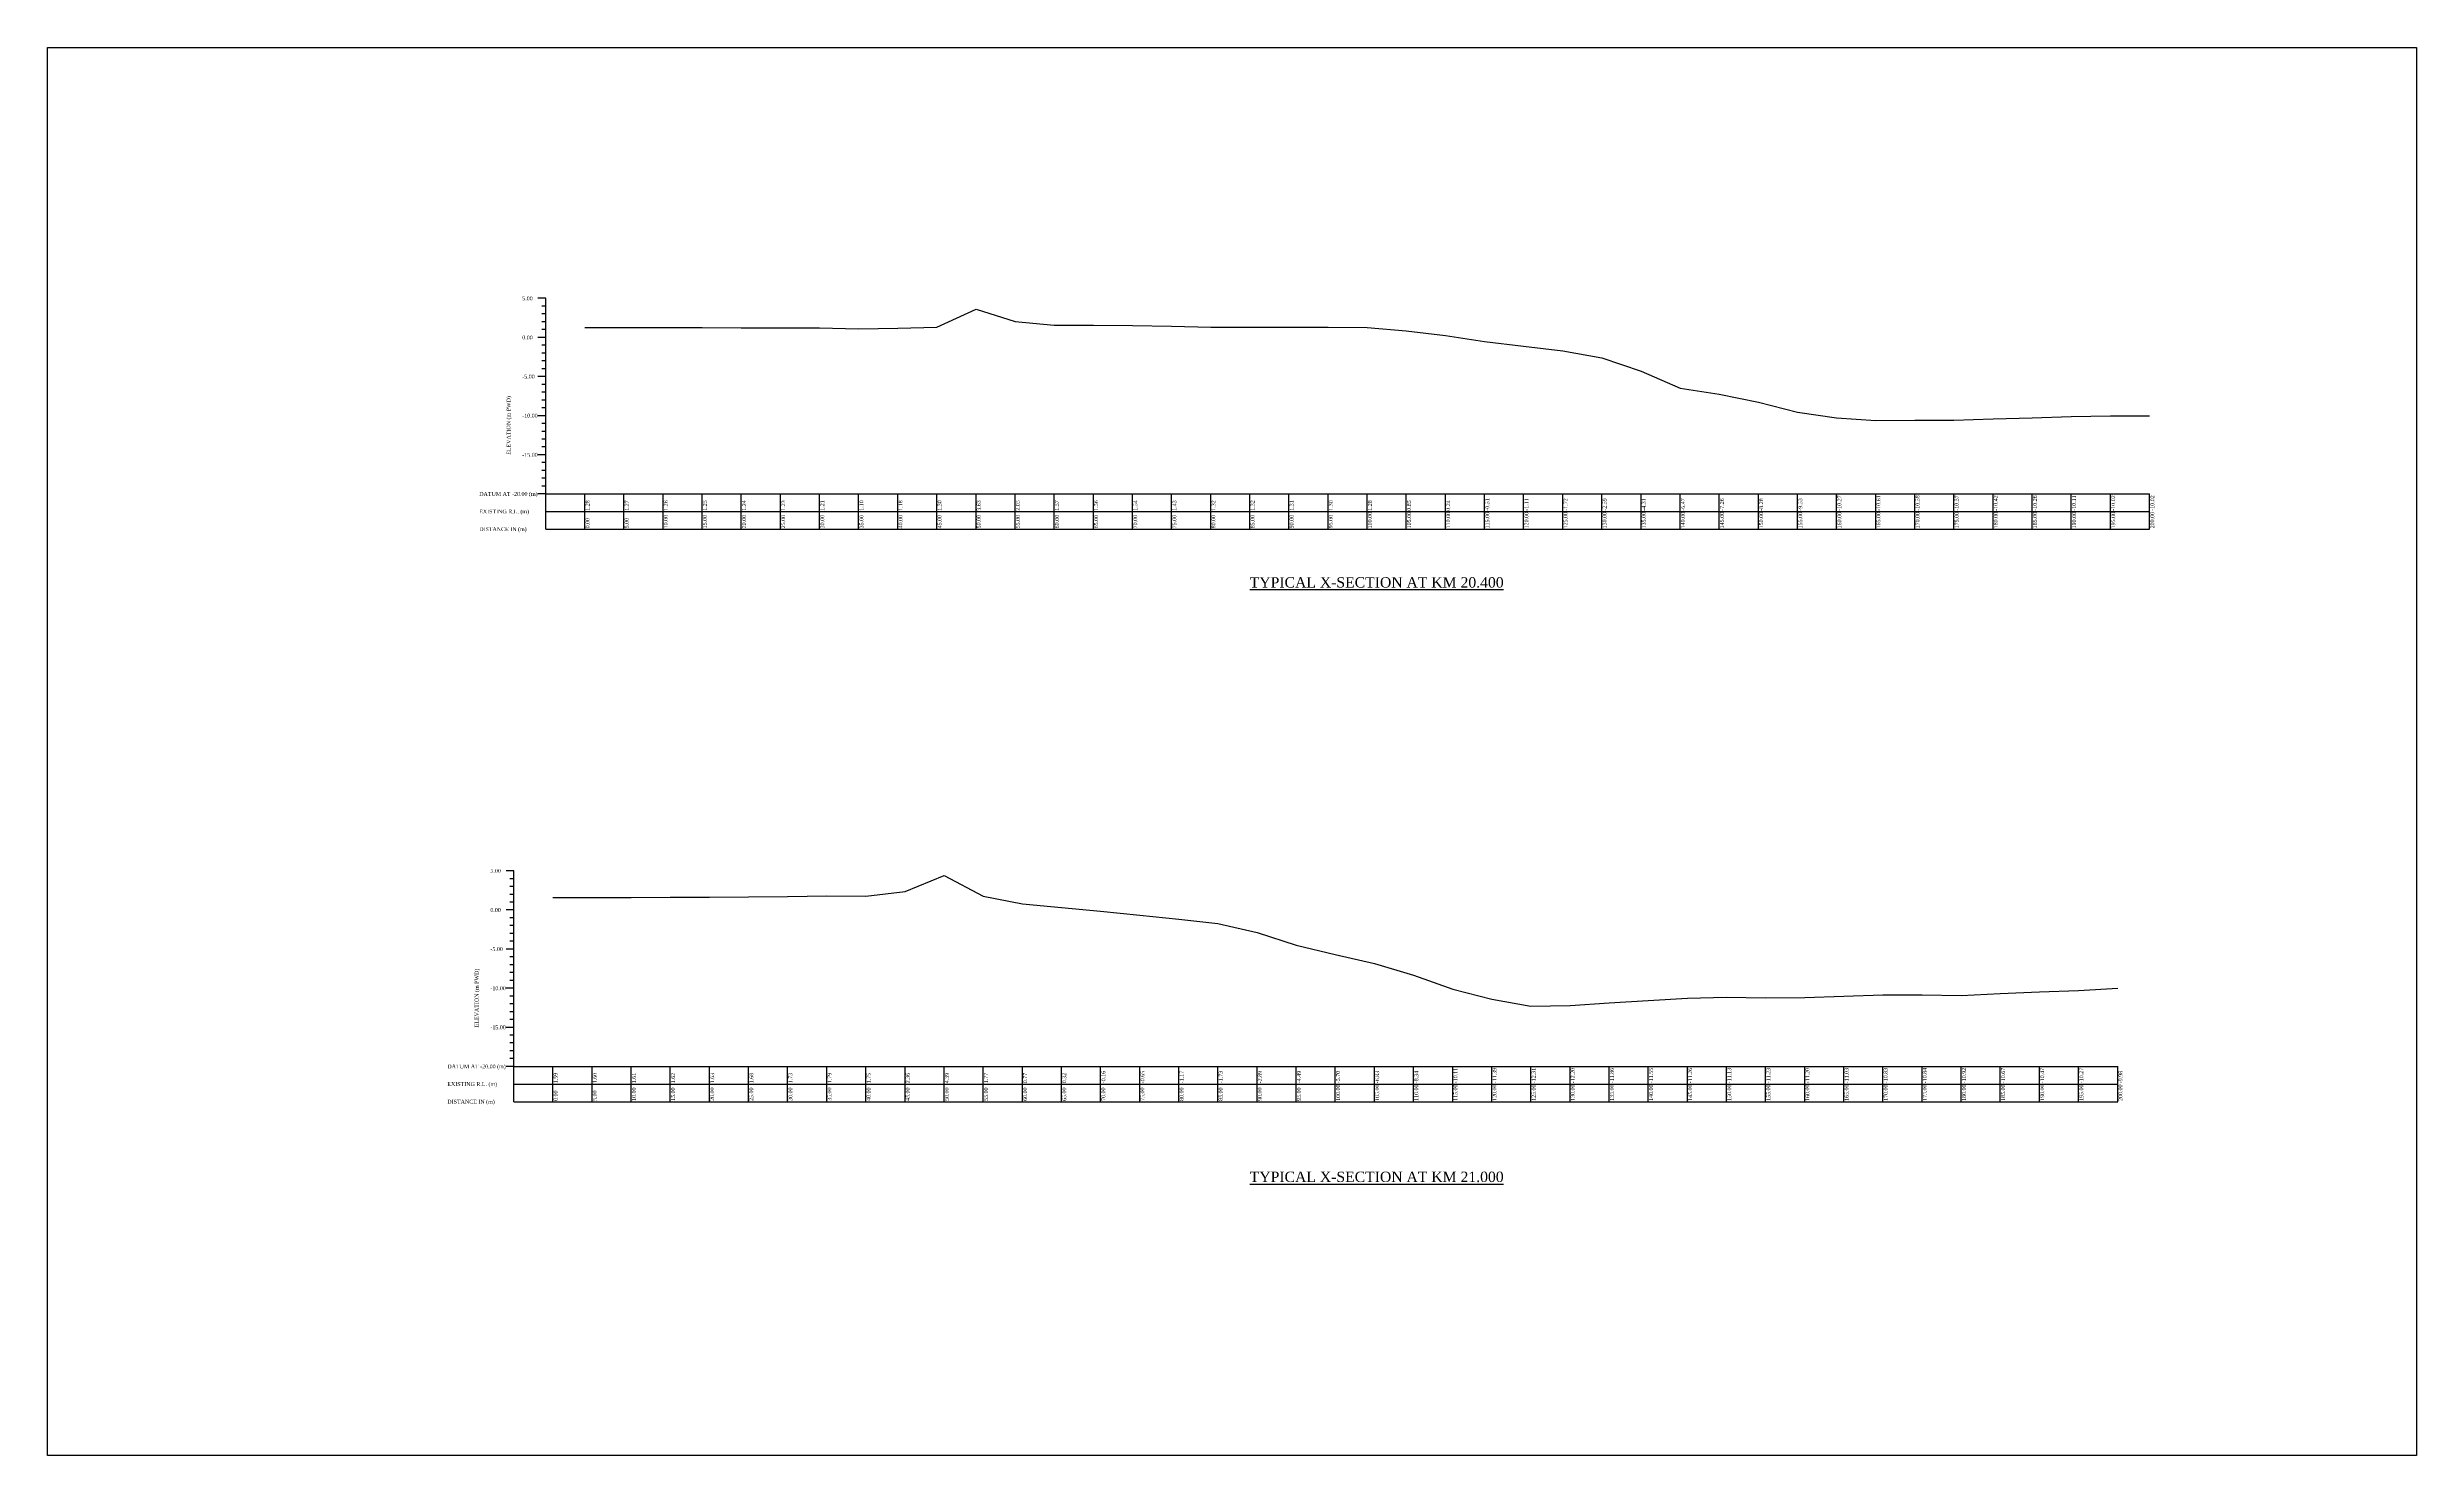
# Model space of a CAD drawing. Header units: metres. Extents: x -148477 to 168932, y -55673 to -2736.
# Drawn here: x -38794.3 to -38491.5, y -16219.6 to -16039.6 of the extents above; entities that cross this region are included whole.
import ezdxf

# ---------------------------------------------------------------- set-up
doc = ezdxf.new("R2010")
doc.units = ezdxf.units.M
doc.styles.add('liza', font='times.ttf', dxfattribs={"height": 2})
doc.styles.get("Standard").update_dxf_attribs({"font": 'times.ttf'})

msp = doc.modelspace()

# ---------------------------------------------------------------- linework, layer by layer
at = {"color": 6, "linetype": 'Continuous', "lineweight": -3, "ltscale": 0.5}
for p, q in [((-38730.5881, -16071.6557), (-38731.5881, -16071.6557)), ((-38730.5881, -16072.6557), (-38731.0881, -16072.6557)), ((-38730.5881, -16073.6557), (-38731.0881, -16073.6557)), ((-38730.5881, -16101.1557), (-38730.5881, -16071.6557)), ((-38730.5881, -16076.6557), (-38731.5881, -16076.6557)), ((-38730.5881, -16074.6557), (-38731.0881, -16074.6557)), ((-38730.5881, -16075.6557), (-38731.0881, -16075.6557)), ((-38730.5881, -16077.6557), (-38731.0881, -16077.6557)), ((-38730.5881, -16078.6557), (-38731.0881, -16078.6557)), ((-38730.5881, -16079.6557), (-38731.0881, -16079.6557)), ((-38730.5881, -16081.6557), (-38731.5881, -16081.6557)), ((-38730.5881, -16080.6557), (-38731.0881, -16080.6557)), ((-38730.5881, -16082.6557), (-38731.0881, -16082.6557)), ((-38730.5881, -16083.6557), (-38731.0881, -16083.6557)), ((-38730.5881, -16084.6557), (-38731.0881, -16084.6557)), ((-38730.5881, -16085.6557), (-38731.0881, -16085.6557)), ((-38730.5881, -16086.6557), (-38731.5881, -16086.6557)), ((-38730.5881, -16087.6557), (-38731.0881, -16087.6557)), ((-38730.5881, -16088.6557), (-38731.0881, -16088.6557)), ((-38730.5881, -16091.6557), (-38731.5881, -16091.6557)), ((-38730.5881, -16089.6557), (-38731.0881, -16089.6557)), ((-38730.5881, -16090.6557), (-38731.0881, -16090.6557)), ((-38730.5881, -16092.6557), (-38731.0881, -16092.6557)), ((-38730.5881, -16093.6557), (-38731.0881, -16093.6557)), ((-38730.5881, -16094.6557), (-38731.0881, -16094.6557)), ((-38730.5881, -16096.6557), (-38731.5881, -16096.6557)), ((-38730.5881, -16095.6557), (-38731.0881, -16095.6557)), ((-38730.5881, -16096.6557), (-38525.5881, -16096.6557)), ((-38725.5881, -16101.1557), (-38725.5881, -16096.6557)), ((-38720.5881, -16101.1557), (-38720.5881, -16096.6557)), ((-38715.5881, -16101.1557), (-38715.5881, -16096.6557)), ((-38710.5881, -16101.1557), (-38710.5881, -16096.6557)), ((-38705.5881, -16101.1557), (-38705.5881, -16096.6557)), ((-38700.5881, -16101.1557), (-38700.5881, -16096.6557)), ((-38695.5881, -16101.1557), (-38695.5881, -16096.6557)), ((-38690.5881, -16101.1557), (-38690.5881, -16096.6557)), ((-38685.5881, -16101.1557), (-38685.5881, -16096.6557)), ((-38680.5881, -16101.1557), (-38680.5881, -16096.6557)), ((-38675.5881, -16101.1557), (-38675.5881, -16096.6557)), ((-38670.5881, -16101.1557), (-38670.5881, -16096.6557)), ((-38665.5881, -16101.1557), (-38665.5881, -16096.6557)), ((-38660.5881, -16101.1557), (-38660.5881, -16096.6557)), ((-38655.5881, -16101.1557), (-38655.5881, -16096.6557)), ((-38650.5881, -16101.1557), (-38650.5881, -16096.6557)), ((-38645.5881, -16101.1557), (-38645.5881, -16096.6557)), ((-38640.5881, -16101.1557), (-38640.5881, -16096.6557)), ((-38635.5881, -16101.1557), (-38635.5881, -16096.6557)), ((-38630.5881, -16101.1557), (-38630.5881, -16096.6557)), ((-38625.5881, -16101.1557), (-38625.5881, -16096.6557)), ((-38620.5881, -16101.1557), (-38620.5881, -16096.6557)), ((-38615.5881, -16101.1557), (-38615.5881, -16096.6557)), ((-38610.5881, -16101.1557), (-38610.5881, -16096.6557)), ((-38605.5881, -16101.1557), (-38605.5881, -16096.6557)), ((-38600.5881, -16101.1557), (-38600.5881, -16096.6557)), ((-38595.5881, -16101.1557), (-38595.5881, -16096.6557)), ((-38590.5881, -16101.1557), (-38590.5881, -16096.6557)), ((-38585.5881, -16101.1557), (-38585.5881, -16096.6557)), ((-38580.5881, -16101.1557), (-38580.5881, -16096.6557)), ((-38575.5881, -16101.1557), (-38575.5881, -16096.6557)), ((-38570.5881, -16101.1557), (-38570.5881, -16096.6557)), ((-38565.5881, -16101.1557), (-38565.5881, -16096.6557)), ((-38560.5881, -16101.1557), (-38560.5881, -16096.6557)), ((-38555.5881, -16101.1557), (-38555.5881, -16096.6557)), ((-38550.5881, -16101.1557), (-38550.5881, -16096.6557)), ((-38545.5881, -16101.1557), (-38545.5881, -16096.6557)), ((-38540.5881, -16101.1557), (-38540.5881, -16096.6557)), ((-38535.5881, -16101.1557), (-38535.5881, -16096.6557)), ((-38530.5881, -16101.1557), (-38530.5881, -16096.6557)), ((-38525.5881, -16101.1557), (-38525.5881, -16096.6557)), ((-38730.5881, -16098.9057), (-38525.5881, -16098.9057)), ((-38730.5881, -16101.1557), (-38525.5881, -16101.1557)), ((-38734.6622, -16144.8305), (-38735.6622, -16144.8305)), ((-38734.6622, -16145.8305), (-38735.1622, -16145.8305)), ((-38734.6622, -16146.8305), (-38735.1622, -16146.8305)), ((-38734.6622, -16174.3305), (-38734.6622, -16144.8305)), ((-38734.6622, -16149.8305), (-38735.6622, -16149.8305)), ((-38734.6622, -16147.8305), (-38735.1622, -16147.8305)), ((-38734.6622, -16148.8305), (-38735.1622, -16148.8305)), ((-38734.6622, -16150.8305), (-38735.1622, -16150.8305)), ((-38734.6622, -16151.8305), (-38735.1622, -16151.8305)), ((-38734.6622, -16152.8305), (-38735.1622, -16152.8305)), ((-38734.6622, -16154.8305), (-38735.6622, -16154.8305)), ((-38734.6622, -16153.8305), (-38735.1622, -16153.8305)), ((-38734.6622, -16155.8305), (-38735.1622, -16155.8305)), ((-38734.6622, -16156.8305), (-38735.1622, -16156.8305)), ((-38734.6622, -16157.8305), (-38735.1622, -16157.8305)), ((-38734.6622, -16158.8305), (-38735.1622, -16158.8305)), ((-38734.6622, -16159.8305), (-38735.6622, -16159.8305)), ((-38734.6622, -16160.8305), (-38735.1622, -16160.8305)), ((-38734.6622, -16161.8305), (-38735.1622, -16161.8305)), ((-38734.6622, -16164.8305), (-38735.6622, -16164.8305)), ((-38734.6622, -16162.8305), (-38735.1622, -16162.8305)), ((-38734.6622, -16163.8305), (-38735.1622, -16163.8305)), ((-38734.6622, -16165.8305), (-38735.1622, -16165.8305)), ((-38734.6622, -16166.8305), (-38735.1622, -16166.8305)), ((-38734.6622, -16167.8305), (-38735.1622, -16167.8305)), ((-38734.6622, -16169.8305), (-38735.6622, -16169.8305)), ((-38734.6622, -16168.8305), (-38735.1622, -16168.8305)), ((-38734.6622, -16169.8305), (-38529.6622, -16169.8305)), ((-38729.6622, -16174.3305), (-38729.6622, -16169.8305)), ((-38724.6622, -16174.3305), (-38724.6622, -16169.8305)), ((-38719.6622, -16174.3305), (-38719.6622, -16169.8305)), ((-38714.6622, -16174.3305), (-38714.6622, -16169.8305)), ((-38709.6622, -16174.3305), (-38709.6622, -16169.8305)), ((-38704.6622, -16174.3305), (-38704.6622, -16169.8305)), ((-38699.6622, -16174.3305), (-38699.6622, -16169.8305)), ((-38694.6622, -16174.3305), (-38694.6622, -16169.8305)), ((-38689.6622, -16174.3305), (-38689.6622, -16169.8305)), ((-38684.6622, -16174.3305), (-38684.6622, -16169.8305)), ((-38679.6622, -16174.3305), (-38679.6622, -16169.8305)), ((-38674.6622, -16174.3305), (-38674.6622, -16169.8305)), ((-38669.6622, -16174.3305), (-38669.6622, -16169.8305)), ((-38664.6622, -16174.3305), (-38664.6622, -16169.8305)), ((-38659.6622, -16174.3305), (-38659.6622, -16169.8305)), ((-38654.6622, -16174.3305), (-38654.6622, -16169.8305)), ((-38649.6622, -16174.3305), (-38649.6622, -16169.8305)), ((-38644.6622, -16174.3305), (-38644.6622, -16169.8305)), ((-38639.6622, -16174.3305), (-38639.6622, -16169.8305)), ((-38634.6622, -16174.3305), (-38634.6622, -16169.8305)), ((-38629.6622, -16174.3305), (-38629.6622, -16169.8305)), ((-38624.6622, -16174.3305), (-38624.6622, -16169.8305)), ((-38619.6622, -16174.3305), (-38619.6622, -16169.8305)), ((-38614.6622, -16174.3305), (-38614.6622, -16169.8305)), ((-38609.6622, -16174.3305), (-38609.6622, -16169.8305)), ((-38604.6622, -16174.3305), (-38604.6622, -16169.8305)), ((-38599.6622, -16174.3305), (-38599.6622, -16169.8305)), ((-38594.6622, -16174.3305), (-38594.6622, -16169.8305)), ((-38589.6622, -16174.3305), (-38589.6622, -16169.8305)), ((-38584.6622, -16174.3305), (-38584.6622, -16169.8305)), ((-38579.6622, -16174.3305), (-38579.6622, -16169.8305)), ((-38574.6622, -16174.3305), (-38574.6622, -16169.8305)), ((-38569.6622, -16174.3305), (-38569.6622, -16169.8305)), ((-38564.6622, -16174.3305), (-38564.6622, -16169.8305)), ((-38559.6622, -16174.3305), (-38559.6622, -16169.8305)), ((-38554.6622, -16174.3305), (-38554.6622, -16169.8305)), ((-38549.6622, -16174.3305), (-38549.6622, -16169.8305)), ((-38544.6622, -16174.3305), (-38544.6622, -16169.8305)), ((-38539.6622, -16174.3305), (-38539.6622, -16169.8305)), ((-38534.6622, -16174.3305), (-38534.6622, -16169.8305)), ((-38529.6622, -16174.3305), (-38529.6622, -16169.8305)), ((-38734.6622, -16172.0805), (-38529.6622, -16172.0805)), ((-38734.6622, -16174.3305), (-38529.6622, -16174.3305))]:
    msp.add_line(p, q, dxfattribs=at)
at = {"color": 3, "linetype": 'Continuous', "lineweight": -3, "ltscale": 0.5}
msp.add_lwpolyline([(-38794.2833, -16039.5843), (-38491.4525, -16039.5843), (-38491.4525, -16219.5653), (-38794.2833, -16219.5653)], close=True, dxfattribs=at)
at = {"color": 6, "linetype": 'Continuous', "lineweight": -3, "ltscale": 0.5}
for points in [[(-38725.5881, -16075.3757), (-38720.5881, -16075.3857), (-38715.5881, -16075.3957), (-38710.5881, -16075.4057), (-38705.5881, -16075.4157), (-38700.5881, -16075.4257), (-38695.5881, -16075.4457), (-38690.5881, -16075.5557), (-38685.5881, -16075.4757), (-38680.5881, -16075.3557), (-38675.5881, -16073.0257), (-38670.5881, -16074.6057), (-38665.5881, -16075.0857), (-38660.5881, -16075.0957), (-38655.5881, -16075.1157), (-38650.5881, -16075.2257), (-38645.5881, -16075.3357), (-38640.5881, -16075.3357), (-38635.5881, -16075.3457), (-38630.5881, -16075.3557), (-38625.5881, -16075.3757), (-38620.5881, -16075.8057), (-38615.5881, -16076.4157), (-38610.5881, -16077.1657), (-38605.5881, -16077.7657), (-38600.5881, -16078.3757), (-38595.5881, -16079.2457), (-38590.5881, -16080.9657), (-38585.5881, -16083.1257), (-38580.5881, -16083.9157), (-38575.5881, -16084.9357), (-38570.5881, -16086.1857), (-38565.5881, -16086.9257), (-38560.5881, -16087.2657), (-38555.5881, -16087.2357), (-38550.5881, -16087.2257), (-38545.5881, -16087.0757), (-38540.5881, -16086.9157), (-38535.5881, -16086.7657), (-38530.5881, -16086.6757), (-38525.5881, -16086.6757)], [(-38729.6622, -16148.2405), (-38724.6622, -16148.2305), (-38719.6622, -16148.2205), (-38714.6622, -16148.2105), (-38709.6622, -16148.2005), (-38704.6622, -16148.1505), (-38699.6622, -16148.1005), (-38694.6622, -16148.0405), (-38689.6622, -16148.0805), (-38684.6622, -16147.4705), (-38679.6622, -16145.4405), (-38674.6622, -16148.0605), (-38669.6622, -16149.0605), (-38664.6622, -16149.5105), (-38659.6622, -16149.9905), (-38654.6622, -16150.4805), (-38649.6622, -16151.0005), (-38644.6622, -16151.5605), (-38639.6622, -16152.7205), (-38634.6622, -16154.3205), (-38629.6622, -16155.5305), (-38624.6622, -16156.6605), (-38619.6622, -16158.1705), (-38614.6622, -16159.9405), (-38609.6622, -16161.2205), (-38604.6622, -16162.1405), (-38599.6622, -16162.0305), (-38594.6622, -16161.6905), (-38589.6622, -16161.3805), (-38584.6622, -16161.0905), (-38579.6622, -16160.9605), (-38574.6622, -16161.0605), (-38569.6622, -16161.0305), (-38564.6622, -16160.8605), (-38559.6622, -16160.6605), (-38554.6622, -16160.6705), (-38549.6622, -16160.7505), (-38544.6622, -16160.5005), (-38539.6622, -16160.3005), (-38534.6622, -16160.1005), (-38529.6622, -16159.8105)]]:
    msp.add_lwpolyline(points, dxfattribs=at)

# ---------------------------------------------------------------- texts
at = {"color": 6, "linetype": 'Continuous', "lineweight": -3, "ltscale": 0.5, "char_height": 0.5, "attachment_point": 1, "style": 'liza'}
for s, insert, width in [('5.00', (-38733.5881, -16071.4057), 2), ('0.00', (-38733.5881, -16076.4057), 2), ('-5.00', (-38733.5881, -16081.4057), 2), ('-10.00', (-38733.5881, -16086.4057), 2), ('-15.00', (-38733.5881, -16091.4057), 2), ('DATUM AT -20.00 (m)', (-38739.0881, -16096.4057), 7.5), ('EXISTING R.L. (m)', (-38739.0881, -16098.6557), 7.5), ('DISTANCE IN (m)', (-38739.0881, -16100.9057), 7.5), ('5.00', (-38737.6622, -16144.5805), 2), ('0.00', (-38737.6622, -16149.5805), 2), ('-5.00', (-38737.6622, -16154.5805), 2), ('-10.00', (-38737.6622, -16159.5805), 2), ('-15.00', (-38737.6622, -16164.5805), 2), ('DATUM AT -20.00 (m)', (-38743.1622, -16169.5805), 7.5), ('EXISTING R.L. (m)', (-38743.1622, -16171.8305), 7.5), ('DISTANCE IN (m)', (-38743.1622, -16174.0805), 7.5)]:
    msp.add_mtext(s, dxfattribs=dict(at, insert=insert, width=width))
at = {"color": 6, "linetype": 'Continuous', "lineweight": -3, "ltscale": 0.5, "char_height": 0.5, "attachment_point": 1, "rotation": 90, "style": 'liza'}
for s, insert, width in [('ELEVATION (m PWD)', (-38735.5881, -16091.6557), 10), ('1.28', (-38725.4881, -16098.8057), 2.15), ('1.27', (-38720.4881, -16098.8057), 2.15), ('1.26', (-38715.4881, -16098.8057), 2.15), ('1.25', (-38710.4881, -16098.8057), 2.15), ('1.24', (-38705.4881, -16098.8057), 2.15), ('1.23', (-38700.4881, -16098.8057), 2.15), ('1.21', (-38695.4881, -16098.8057), 2.15), ('1.10', (-38690.4881, -16098.8057), 2.15), ('1.18', (-38685.4881, -16098.8057), 2.15), ('1.30', (-38680.4881, -16098.8057), 2.15), ('3.63', (-38675.4881, -16098.8057), 2.15), ('2.05', (-38670.4881, -16098.8057), 2.15), ('1.57', (-38665.4881, -16098.8057), 2.15), ('1.56', (-38660.4881, -16098.8057), 2.15), ('1.54', (-38655.4881, -16098.8057), 2.15), ('1.43', (-38650.4881, -16098.8057), 2.15), ('1.32', (-38645.4881, -16098.8057), 2.15), ('1.32', (-38640.4881, -16098.8057), 2.15), ('1.31', (-38635.4881, -16098.8057), 2.15), ('1.30', (-38630.4881, -16098.8057), 2.15), ('1.28', (-38625.4881, -16098.8057), 2.15), ('0.85', (-38620.4881, -16098.8057), 2.15), ('0.24', (-38615.4881, -16098.8057), 2.15), ('-0.51', (-38610.4881, -16098.8057), 2.15), ('-1.11', (-38605.4881, -16098.8057), 2.15), ('-1.72', (-38600.4881, -16098.8057), 2.15), ('-2.59', (-38595.4881, -16098.8057), 2.15), ('-4.31', (-38590.4881, -16098.8057), 2.15), ('-6.47', (-38585.4881, -16098.8057), 2.15), ('-7.26', (-38580.4881, -16098.8057), 2.15), ('-8.28', (-38575.4881, -16098.8057), 2.15), ('-9.53', (-38570.4881, -16098.8057), 2.15), ('-10.27', (-38565.4881, -16098.8057), 2.15), ('-10.61', (-38560.4881, -16098.8057), 2.15), ('-10.58', (-38555.4881, -16098.8057), 2.15), ('-10.57', (-38550.4881, -16098.8057), 2.15), ('-10.42', (-38545.4881, -16098.8057), 2.15), ('-10.26', (-38540.4881, -16098.8057), 2.15), ('-10.11', (-38535.4881, -16098.8057), 2.15), ('-10.02', (-38530.4881, -16098.8057), 2.15), ('-10.02', (-38525.4881, -16098.8057), 2.15), ('0.00', (-38725.4881, -16101.0557), 2.15), ('5.00', (-38720.4881, -16101.0557), 2.15), ('10.00', (-38715.4881, -16101.0557), 2.15), ('15.00', (-38710.4881, -16101.0557), 2.15), ('20.00', (-38705.4881, -16101.0557), 2.15), ('25.00', (-38700.4881, -16101.0557), 2.15), ('30.00', (-38695.4881, -16101.0557), 2.15), ('35.00', (-38690.4881, -16101.0557), 2.15), ('40.00', (-38685.4881, -16101.0557), 2.15), ('45.00', (-38680.4881, -16101.0557), 2.15), ('50.00', (-38675.4881, -16101.0557), 2.15), ('55.00', (-38670.4881, -16101.0557), 2.15), ('60.00', (-38665.4881, -16101.0557), 2.15), ('65.00', (-38660.4881, -16101.0557), 2.15), ('70.00', (-38655.4881, -16101.0557), 2.15), ('75.00', (-38650.4881, -16101.0557), 2.15), ('80.00', (-38645.4881, -16101.0557), 2.15), ('85.00', (-38640.4881, -16101.0557), 2.15), ('90.00', (-38635.4881, -16101.0557), 2.15), ('95.00', (-38630.4881, -16101.0557), 2.15), ('100.00', (-38625.4881, -16101.0557), 2.15), ('105.00', (-38620.4881, -16101.0557), 2.15), ('110.00', (-38615.4881, -16101.0557), 2.15), ('115.00', (-38610.4881, -16101.0557), 2.15), ('120.00', (-38605.4881, -16101.0557), 2.15), ('125.00', (-38600.4881, -16101.0557), 2.15), ('130.00', (-38595.4881, -16101.0557), 2.15), ('135.00', (-38590.4881, -16101.0557), 2.15), ('140.00', (-38585.4881, -16101.0557), 2.15), ('145.00', (-38580.4881, -16101.0557), 2.15), ('150.00', (-38575.4881, -16101.0557), 2.15), ('155.00', (-38570.4881, -16101.0557), 2.15), ('160.00', (-38565.4881, -16101.0557), 2.15), ('165.00', (-38560.4881, -16101.0557), 2.15), ('170.00', (-38555.4881, -16101.0557), 2.15), ('175.00', (-38550.4881, -16101.0557), 2.15), ('180.00', (-38545.4881, -16101.0557), 2.15), ('185.00', (-38540.4881, -16101.0557), 2.15), ('190.00', (-38535.4881, -16101.0557), 2.15), ('195.00', (-38530.4881, -16101.0557), 2.15), ('200.00', (-38525.4881, -16101.0557), 2.15), ('ELEVATION (m PWD)', (-38739.6622, -16164.8305), 10), ('1.59', (-38729.5622, -16171.9805), 2.15), ('1.60', (-38724.5622, -16171.9805), 2.15), ('1.61', (-38719.5622, -16171.9805), 2.15), ('1.62', (-38714.5622, -16171.9805), 2.15), ('1.63', (-38709.5622, -16171.9805), 2.15), ('1.68', (-38704.5622, -16171.9805), 2.15), ('1.73', (-38699.5622, -16171.9805), 2.15), ('1.79', (-38694.5622, -16171.9805), 2.15), ('1.75', (-38689.5622, -16171.9805), 2.15), ('2.36', (-38684.5622, -16171.9805), 2.15), ('4.39', (-38679.5622, -16171.9805), 2.15), ('1.77', (-38674.5622, -16171.9805), 2.15), ('0.77', (-38669.5622, -16171.9805), 2.15), ('0.32', (-38664.5622, -16171.9805), 2.15), ('-0.16', (-38659.5622, -16171.9805), 2.15), ('-0.65', (-38654.5622, -16171.9805), 2.15), ('-1.17', (-38649.5622, -16171.9805), 2.15), ('-1.73', (-38644.5622, -16171.9805), 2.15), ('-2.89', (-38639.5622, -16171.9805), 2.15), ('-4.49', (-38634.5622, -16171.9805), 2.15), ('-5.70', (-38629.5622, -16171.9805), 2.15), ('-6.83', (-38624.5622, -16171.9805), 2.15), ('-8.34', (-38619.5622, -16171.9805), 2.15), ('-10.11', (-38614.5622, -16171.9805), 2.15), ('-11.39', (-38609.5622, -16171.9805), 2.15), ('-12.31', (-38604.5622, -16171.9805), 2.15), ('-12.20', (-38599.5622, -16171.9805), 2.15), ('-11.86', (-38594.5622, -16171.9805), 2.15), ('-11.55', (-38589.5622, -16171.9805), 2.15), ('-11.26', (-38584.5622, -16171.9805), 2.15), ('-11.13', (-38579.5622, -16171.9805), 2.15), ('-11.23', (-38574.5622, -16171.9805), 2.15), ('-11.20', (-38569.5622, -16171.9805), 2.15), ('-11.03', (-38564.5622, -16171.9805), 2.15), ('-10.83', (-38559.5622, -16171.9805), 2.15), ('-10.84', (-38554.5622, -16171.9805), 2.15), ('-10.92', (-38549.5622, -16171.9805), 2.15), ('-10.67', (-38544.5622, -16171.9805), 2.15), ('-10.47', (-38539.5622, -16171.9805), 2.15), ('-10.27', (-38534.5622, -16171.9805), 2.15), ('-9.98', (-38529.5622, -16171.9805), 2.15), ('0.00', (-38729.5622, -16174.2305), 2.15), ('5.00', (-38724.5622, -16174.2305), 2.15), ('10.00', (-38719.5622, -16174.2305), 2.15), ('15.00', (-38714.5622, -16174.2305), 2.15), ('20.00', (-38709.5622, -16174.2305), 2.15), ('25.00', (-38704.5622, -16174.2305), 2.15), ('30.00', (-38699.5622, -16174.2305), 2.15), ('35.00', (-38694.5622, -16174.2305), 2.15), ('40.00', (-38689.5622, -16174.2305), 2.15), ('45.00', (-38684.5622, -16174.2305), 2.15), ('50.00', (-38679.5622, -16174.2305), 2.15), ('55.00', (-38674.5622, -16174.2305), 2.15), ('60.00', (-38669.5622, -16174.2305), 2.15), ('65.00', (-38664.5622, -16174.2305), 2.15), ('70.00', (-38659.5622, -16174.2305), 2.15), ('75.00', (-38654.5622, -16174.2305), 2.15), ('80.00', (-38649.5622, -16174.2305), 2.15), ('85.00', (-38644.5622, -16174.2305), 2.15), ('90.00', (-38639.5622, -16174.2305), 2.15), ('95.00', (-38634.5622, -16174.2305), 2.15), ('100.00', (-38629.5622, -16174.2305), 2.15), ('105.00', (-38624.5622, -16174.2305), 2.15), ('110.00', (-38619.5622, -16174.2305), 2.15), ('115.00', (-38614.5622, -16174.2305), 2.15), ('120.00', (-38609.5622, -16174.2305), 2.15), ('125.00', (-38604.5622, -16174.2305), 2.15), ('130.00', (-38599.5622, -16174.2305), 2.15), ('135.00', (-38594.5622, -16174.2305), 2.15), ('140.00', (-38589.5622, -16174.2305), 2.15), ('145.00', (-38584.5622, -16174.2305), 2.15), ('150.00', (-38579.5622, -16174.2305), 2.15), ('155.00', (-38574.5622, -16174.2305), 2.15), ('160.00', (-38569.5622, -16174.2305), 2.15), ('165.00', (-38564.5622, -16174.2305), 2.15), ('170.00', (-38559.5622, -16174.2305), 2.15), ('175.00', (-38554.5622, -16174.2305), 2.15), ('180.00', (-38549.5622, -16174.2305), 2.15), ('185.00', (-38544.5622, -16174.2305), 2.15), ('190.00', (-38539.5622, -16174.2305), 2.15), ('195.00', (-38534.5622, -16174.2305), 2.15), ('200.00', (-38529.5622, -16174.2305), 2.15)]:
    msp.add_mtext(s, dxfattribs=dict(at, insert=insert, width=width))
at = {"color": 0, "linetype": 'ByBlock', "lineweight": 30, "char_height": 1.326841, "width": 81.781813, "attachment_point": 1}
for s, insert in [('{\\LTYPICAL X-SECTION AT KM 20.400}', (-38640.6008, -16107.295)), ('{\\LTYPICAL X-SECTION AT KM 21.000}', (-38640.6008, -16183.2715))]:
    msp.add_mtext(s, dxfattribs=dict(at, insert=insert))

doc.saveas('drawing.dxf')
